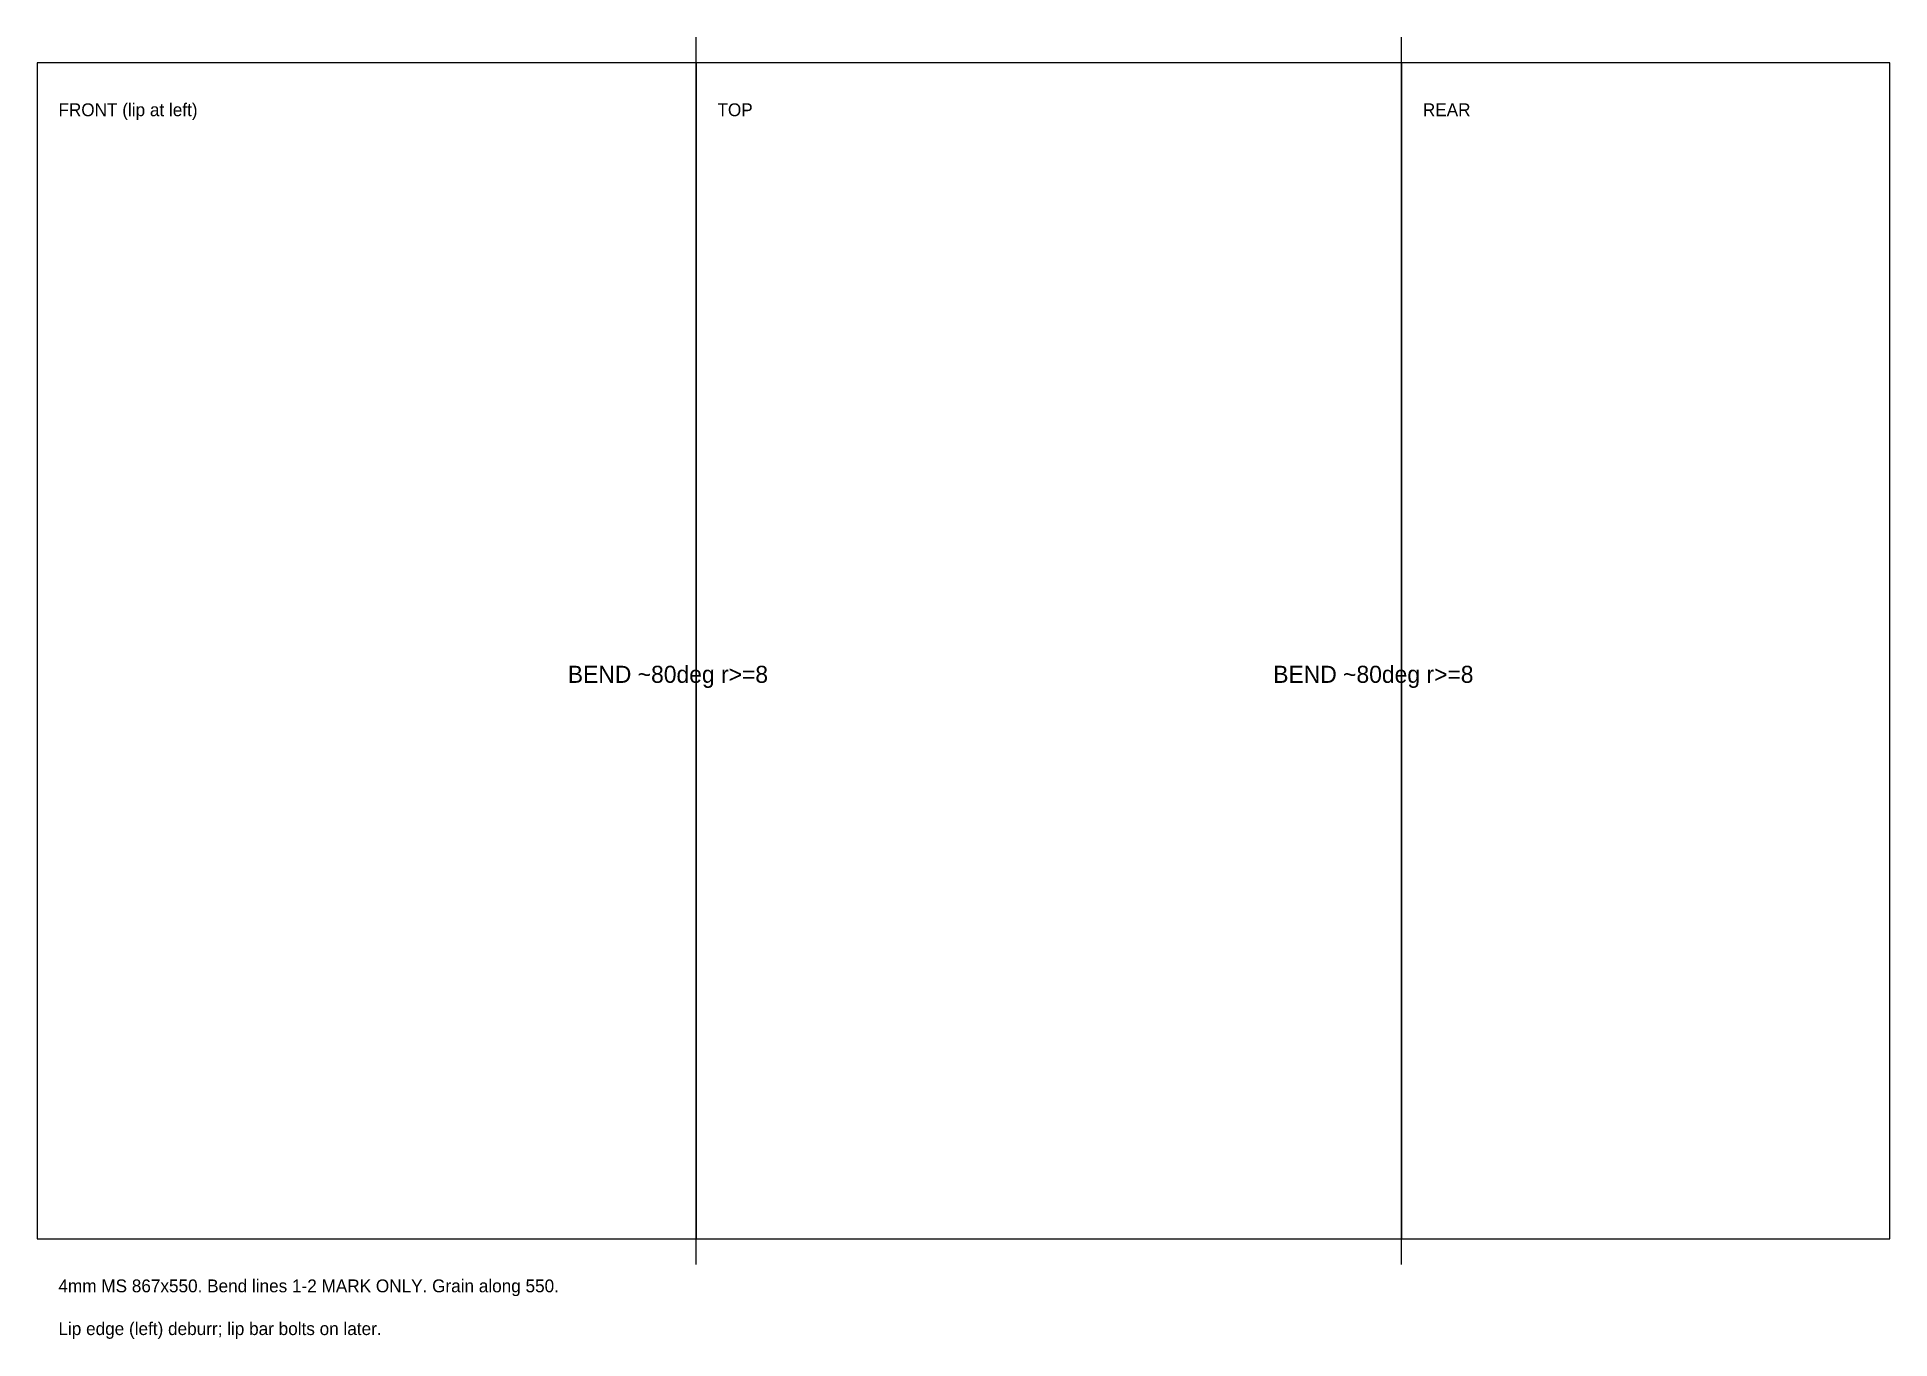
# Model space of a CAD drawing. Header units: metres. Extents: x 0 to 867, y -47 to 562.
import ezdxf

# ---------------------------------------------------------------- set-up
doc = ezdxf.new("R2010")
doc.units = ezdxf.units.M
for name, color, linetype in [('BEND', 3, 'Continuous'), ('CUT', 7, 'Continuous'), ('NOTE', 4, 'Continuous')]:
    doc.layers.add(name, color=color, linetype=linetype)

msp = doc.modelspace()

# ---------------------------------------------------------------- linework, layer by layer
at = {"layer": 'BEND'}
for p, q in [((308.3, 538), (308.3, 562)), ((638.3, 538), (638.3, 562)), ((308.3, -12), (308.3, 12)), ((638.3, -12), (638.3, 12))]:
    msp.add_line(p, q, dxfattribs=at)
at = {"layer": 'CUT'}
for points in [[(0, 0), (308.3, 0), (308.3, 550), (0, 550)], [(308.3, 0), (638.3, 0), (638.3, 550), (308.3, 550)], [(638.3, 0), (866.8, 0), (866.8, 550), (638.3, 550)]]:
    msp.add_lwpolyline(points, close=True, dxfattribs=at)

# ---------------------------------------------------------------- texts
at = {"layer": 'NOTE'}
for s, height, p in [('FRONT (lip at left)', 6, (10, 525)), ('TOP', 6, (318.3, 525)), ('REAR', 6, (648.3, 525)), ('BEND ~80deg r>=8', 8, (248.3, 260)), ('BEND ~80deg r>=8', 8, (578.3, 260)), ('4mm MS 867x550. Bend lines 1-2 MARK ONLY. Grain along 550.', 6, (10, -25)), ('Lip edge (left) deburr; lip bar bolts on later.', 6, (10, -45))]:
    msp.add_text(s, height=height, dxfattribs=at).set_placement(p)

doc.saveas('drawing.dxf')
